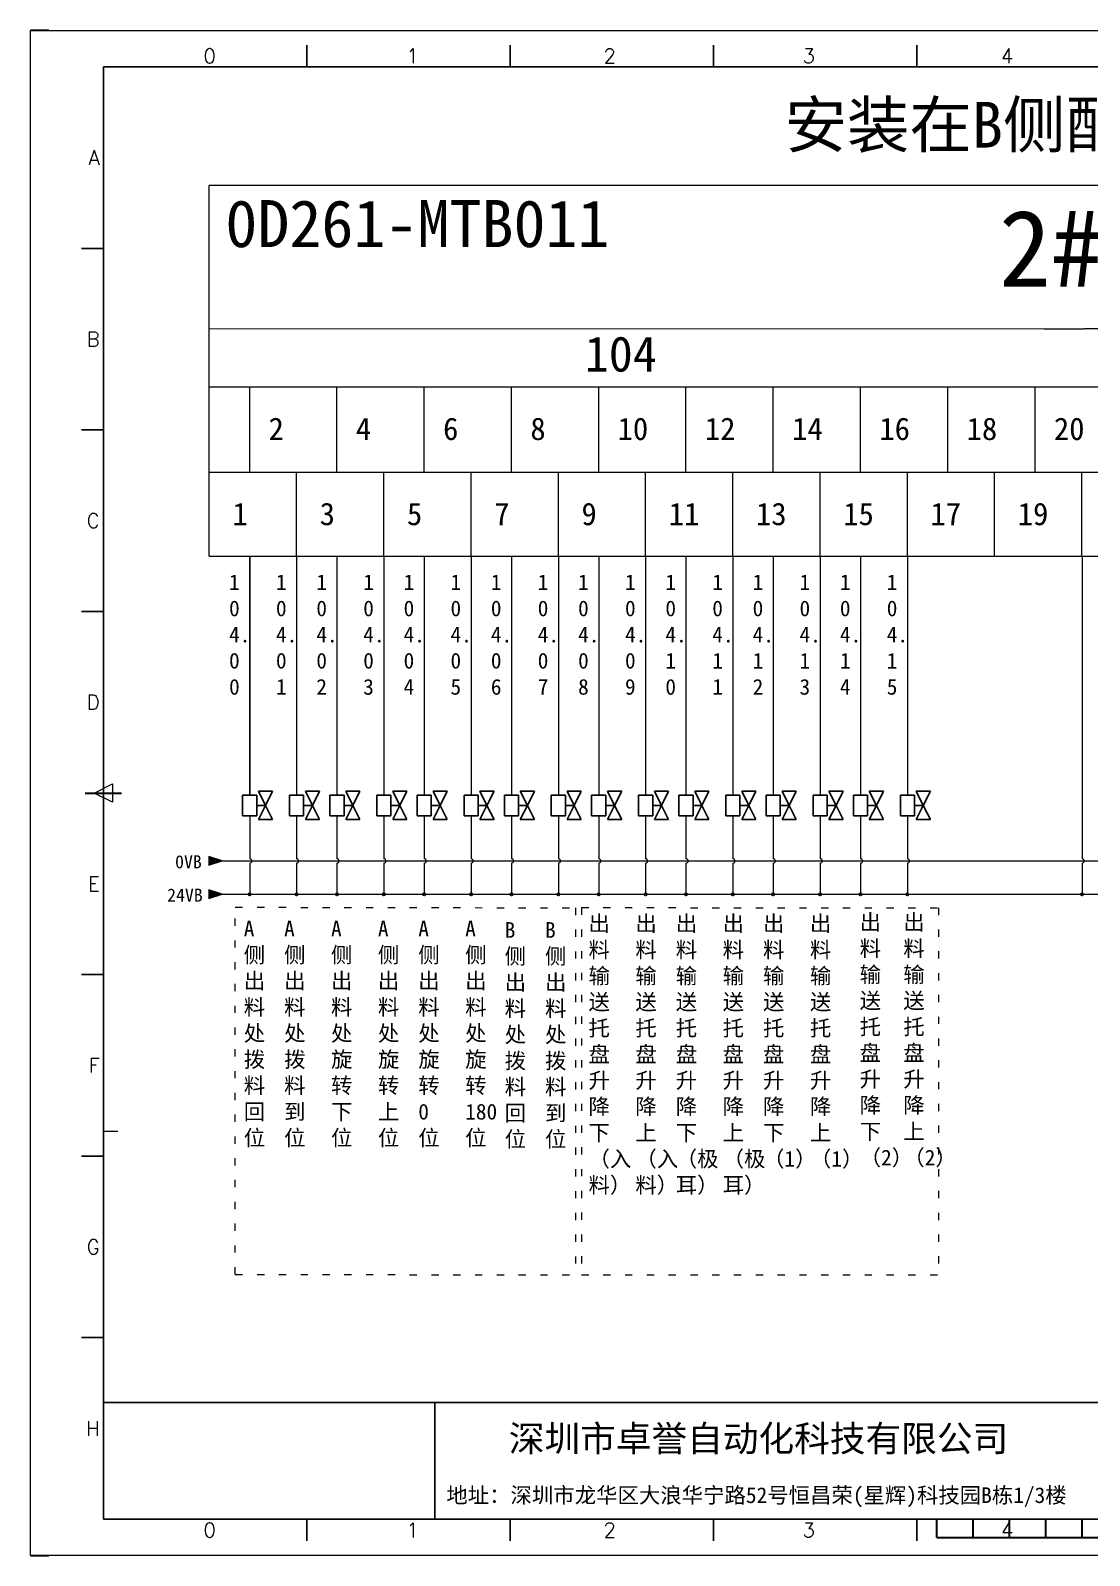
# Model space of a CAD drawing. Extents: x 35123 to 43919, y -4314 to -326.
# Drawn here: x 36271.6 to 36417.3, y -4313.9 to -4103.9 of the extents above; entities that cross this region are included whole.
import ezdxf
from ezdxf.enums import TextEntityAlignment as Align

# ---------------------------------------------------------------- set-up
doc = ezdxf.new("R2010")
doc.units = 0
doc.header["$MEASUREMENT"] = 0
doc.linetypes.add('2', pattern=[15, 1, -2, 1, -2, 1, -2, 1, -2, 1, -2])
for name, color, linetype in [('AE_BOR', 1, 'Continuous'), ('SYMS', 7, 'Continuous'), ('细实线层', 7, 'Continuous')]:
    doc.layers.add(name, color=color, linetype=linetype)
doc.styles.add('WD', font='romans.shx', dxfattribs={"bigfont": 'gbcbig.shx'})

# ---------------------------------------------------------------- blocks, each defined once
blk = doc.blocks.new('gb_a2_a')
for p, q in [((584, 410), (25, 410)), ((25, 410), (25, 10)), ((25, 10), (584, 10))]:
    blk.add_line(p, q)
at = {"lineweight": 9, "ltscale": 0.1}
blk.add_line((25, 116.86), (29, 116.86), dxfattribs=at)
at = {"layer": 'AE_BOR', "lineweight": 30}
for p, q in [((10, 420), (4.93, 420)), ((4.93, 0), (10, 0))]:
    blk.add_line(p, q, dxfattribs=at)
at = {"layer": 'AE_BOR', "color": 1, "lineweight": 15}
for p, q in [((4.93, 420), (598.93, 420)), ((4.93, 0), (4.93, 420)), ((22.5, 210), (27.5, 212.5)), ((27.5, 207.5), (22.5, 210)), ((27.5, 212.5), (27.5, 207.5)), ((598.93, 0), (4.93, 0))]:
    blk.add_line(p, q, dxfattribs=at)
at = {"layer": 'AE_BOR'}
for p, q in [((81, 410), (81, 416)), ((137, 410), (137, 416)), ((193, 410), (193, 416)), ((249, 410), (249, 416)), ((25, 360), (19, 360)), ((25, 310), (19, 310)), ((25, 260), (19, 260)), ((25, 160), (19, 160)), ((25, 110), (19, 110)), ((25, 60), (19, 60)), ((81, 10), (81, 4)), ((137, 10), (137, 4)), ((193, 10), (193, 4)), ((249, 10), (249, 4))]:
    blk.add_line(p, q, dxfattribs=at)
at = {"layer": 'AE_BOR', "color": 2, "lineweight": 30}
for p, q in [((20, 210), (30, 210)), ((254.5, 5), (254.5, 10)), ((264.5, 5), (264.5, 10)), ((274.5, 5), (274.5, 10)), ((284.5, 5), (284.5, 10)), ((294.5, 5), (294.5, 10)), ((254.5, 5), (354.5, 5))]:
    blk.add_line(p, q, dxfattribs=at)
at = {"layer": 'AE_BOR', "style": 'WD'}
for s, p in [('0', (54.27, 411)), ('1', (110.12, 411)), ('2', (164.42, 411)), ('3', (219.22, 411)), ('4', (273.82, 411)), ('0', (54.27, 5)), ('1', (110.12, 5)), ('2', (164.42, 5)), ('3', (219.22, 5)), ('4', (273.82, 5))]:
    blk.add_text(s, height=4, dxfattribs=at).set_placement(p, align=Align.CENTER)
for s, p in [('A', (24, 385)), ('B', (24, 335)), ('C', (24, 285)), ('D', (24, 235)), ('E', (24, 185)), ('F', (24, 135)), ('G', (24, 85)), ('H', (24, 35))]:
    blk.add_text(s, height=4, dxfattribs=at).set_placement(p, align=Align.MIDDLE_RIGHT)
blk = doc.blocks.new('WDDOT')
blk.add_hatch(color=256).paths.add_polyline_path([(0.5, 0, 1), (-0.5, 0, 1)])
blk.add_circle((0, 0), 0.5)

msp = doc.modelspace()

# ---------------------------------------------------------------- hatches: boundary and pattern name
for points in [[(36297.909, -4218.226), (36296.047, -4218.823), (36296.047, -4217.629)], [(36297.909, -4222.809), (36296.047, -4223.406), (36296.047, -4222.213)]]:
    msp.add_hatch(color=256).paths.add_polyline_path(points)
h = msp.add_hatch(color=256)
edge = h.paths.add_edge_path()
edge.add_arc((36301.727, -4222.818), 0.177, 0, 360)
h = msp.add_hatch(color=256)
edge = h.paths.add_edge_path()
edge.add_arc((36308.184, -4222.818), 0.177, 0, 360)
h = msp.add_hatch(color=256)
edge = h.paths.add_edge_path()
edge.add_arc((36313.74, -4222.818), 0.177, 0, 360)
h = msp.add_hatch(color=256)
edge = h.paths.add_edge_path()
edge.add_arc((36320.197, -4222.818), 0.177, 0, 360)
h = msp.add_hatch(color=256)
edge = h.paths.add_edge_path()
edge.add_arc((36325.753, -4222.818), 0.177, 0, 360)
h = msp.add_hatch(color=256)
edge = h.paths.add_edge_path()
edge.add_arc((36332.21, -4222.818), 0.177, 0, 360)
h = msp.add_hatch(color=256)
edge = h.paths.add_edge_path()
edge.add_arc((36337.767, -4222.818), 0.177, 0, 360)
h = msp.add_hatch(color=256)
edge = h.paths.add_edge_path()
edge.add_arc((36344.223, -4222.818), 0.177, 0, 360)
h = msp.add_hatch(color=256)
edge = h.paths.add_edge_path()
edge.add_arc((36349.78, -4222.818), 0.177, 0, 360)
h = msp.add_hatch(color=256)
edge = h.paths.add_edge_path()
edge.add_arc((36356.236, -4222.818), 0.177, 0, 360)
h = msp.add_hatch(color=256)
edge = h.paths.add_edge_path()
edge.add_arc((36361.793, -4222.818), 0.177, 0, 360)
h = msp.add_hatch(color=256)
edge = h.paths.add_edge_path()
edge.add_arc((36368.25, -4222.818), 0.177, 0, 360)
h = msp.add_hatch(color=256)
edge = h.paths.add_edge_path()
edge.add_arc((36373.806, -4222.818), 0.177, 0, 360)
h = msp.add_hatch(color=256)
edge = h.paths.add_edge_path()
edge.add_arc((36380.263, -4222.818), 0.177, 0, 360)
h = msp.add_hatch(color=256)
edge = h.paths.add_edge_path()
edge.add_arc((36385.819, -4222.818), 0.177, 0, 360)
h = msp.add_hatch(color=256)
edge = h.paths.add_edge_path()
edge.add_arc((36392.276, -4222.818), 0.177, 0, 360)
h = msp.add_hatch(color=256)
edge = h.paths.add_edge_path()
edge.add_arc((36416.316, -4222.818), 0.177, 0, 360)

# ---------------------------------------------------------------- linework, layer by layer
at = {"lineweight": 0}
for p, q in [((36549.933, -4125.222), (36296.16, -4125.204)), ((36296.17, -4176.245), (36296.16, -4125.204)), ((36421.859, -4153.005), (36296.158, -4153.005)), ((36301.727, -4164.686), (36301.727, -4153.005)), ((36313.74, -4164.686), (36313.74, -4153.005)), ((36325.753, -4164.686), (36325.753, -4153.005)), ((36337.767, -4164.686), (36337.767, -4153.005)), ((36349.78, -4164.686), (36349.78, -4153.005)), ((36361.793, -4164.686), (36361.793, -4153.005)), ((36373.806, -4164.686), (36373.806, -4153.005)), ((36385.819, -4164.686), (36385.819, -4153.005)), ((36397.833, -4164.686), (36397.833, -4153.005)), ((36409.846, -4164.686), (36409.846, -4153.005)), ((36296.17, -4164.686), (36421.859, -4164.686)), ((36296.17, -4164.686), (36301.727, -4164.686)), ((36308.184, -4176.245), (36308.184, -4164.686)), ((36320.197, -4176.245), (36320.197, -4164.686)), ((36332.21, -4176.245), (36332.21, -4164.686)), ((36344.223, -4176.245), (36344.223, -4164.686)), ((36356.236, -4176.245), (36356.236, -4164.686)), ((36368.25, -4176.245), (36368.25, -4164.686)), ((36380.263, -4176.245), (36380.263, -4164.686)), ((36392.276, -4176.245), (36392.276, -4164.686)), ((36404.289, -4176.245), (36404.289, -4164.686)), ((36416.302, -4176.245), (36416.302, -4164.686)), ((36296.17, -4176.245), (36421.859, -4176.245)), ((36301.727, -4176.245), (36301.727, -4209.16)), ((36301.727, -4209.16), (36301.727, -4176.245)), ((36308.184, -4176.245), (36308.184, -4209.16)), ((36308.184, -4176.245), (36308.184, -4209.16)), ((36313.74, -4176.245), (36313.74, -4209.16)), ((36320.197, -4176.245), (36320.197, -4209.16)), ((36325.753, -4176.245), (36325.753, -4209.16)), ((36332.21, -4176.245), (36332.21, -4209.16)), ((36337.767, -4176.245), (36337.767, -4209.16)), ((36344.223, -4176.245), (36344.223, -4209.16)), ((36349.78, -4176.245), (36349.78, -4209.16)), ((36356.236, -4176.245), (36356.236, -4209.16)), ((36361.793, -4176.245), (36361.793, -4209.16)), ((36368.25, -4176.245), (36368.25, -4209.16)), ((36373.806, -4176.245), (36373.806, -4209.16)), ((36380.263, -4176.245), (36380.263, -4209.16)), ((36385.819, -4176.245), (36385.819, -4209.16)), ((36392.276, -4176.245), (36392.276, -4209.16)), ((36416.316, -4176.245), (36416.316, -4217.924)), ((36301.727, -4212.004), (36301.727, -4217.924)), ((36308.184, -4212.004), (36308.184, -4217.924)), ((36313.74, -4212.004), (36313.74, -4217.924)), ((36320.197, -4212.004), (36320.197, -4217.924)), ((36325.753, -4212.004), (36325.753, -4217.924)), ((36332.21, -4212.004), (36332.21, -4217.924)), ((36337.767, -4212.004), (36337.767, -4217.924)), ((36344.223, -4212.004), (36344.223, -4217.924)), ((36349.78, -4212.004), (36349.78, -4217.924)), ((36356.236, -4212.004), (36356.236, -4217.924)), ((36361.793, -4212.004), (36361.793, -4217.924)), ((36368.25, -4212.004), (36368.25, -4217.924)), ((36373.806, -4212.004), (36373.806, -4217.924)), ((36380.263, -4212.004), (36380.263, -4217.924)), ((36385.819, -4212.004), (36385.819, -4217.924)), ((36392.276, -4212.004), (36392.276, -4217.924)), ((36297.909, -4218.226), (36554.253, -4218.226)), ((36301.727, -4218.529), (36301.727, -4222.809)), ((36308.184, -4218.529), (36308.184, -4222.809)), ((36313.74, -4218.529), (36313.74, -4222.809)), ((36320.197, -4218.529), (36320.197, -4222.809)), ((36325.753, -4218.529), (36325.753, -4222.809)), ((36332.21, -4218.529), (36332.21, -4222.809)), ((36337.767, -4218.529), (36337.767, -4222.809)), ((36344.223, -4218.529), (36344.223, -4222.809)), ((36349.78, -4218.529), (36349.78, -4222.809)), ((36356.236, -4218.529), (36356.236, -4222.809)), ((36361.793, -4218.529), (36361.793, -4222.809)), ((36368.25, -4218.529), (36368.25, -4222.809)), ((36373.806, -4218.529), (36373.806, -4222.809)), ((36380.263, -4218.529), (36380.263, -4222.809)), ((36385.819, -4218.529), (36385.819, -4222.809)), ((36392.276, -4218.529), (36392.276, -4222.809)), ((36416.316, -4218.529), (36416.316, -4222.809)), ((36297.909, -4222.809), (36554.253, -4222.809))]:
    msp.add_line(p, q, dxfattribs=at)
for p, q in [((36300.755, -4209.16), (36300.755, -4212.004)), ((36302.699, -4209.16), (36300.755, -4209.16)), ((36302.699, -4212.004), (36302.699, -4209.16)), ((36303.914, -4210.582), (36302.942, -4208.638)), ((36302.942, -4208.638), (36304.886, -4208.638)), ((36304.886, -4208.638), (36303.914, -4210.582)), ((36307.212, -4209.16), (36307.212, -4212.004)), ((36309.156, -4209.16), (36307.212, -4209.16)), ((36309.156, -4212.004), (36309.156, -4209.16)), ((36310.371, -4210.582), (36309.399, -4208.638)), ((36309.399, -4208.638), (36311.343, -4208.638)), ((36311.343, -4208.638), (36310.371, -4210.582)), ((36312.768, -4209.16), (36312.768, -4212.004)), ((36314.712, -4209.16), (36312.768, -4209.16)), ((36314.712, -4212.004), (36314.712, -4209.16)), ((36315.927, -4210.582), (36314.955, -4208.638)), ((36314.955, -4208.638), (36316.899, -4208.638)), ((36316.899, -4208.638), (36315.927, -4210.582)), ((36319.225, -4209.16), (36319.225, -4212.004)), ((36321.169, -4209.16), (36319.225, -4209.16)), ((36321.169, -4212.004), (36321.169, -4209.16)), ((36322.384, -4210.582), (36321.412, -4208.638)), ((36321.412, -4208.638), (36323.356, -4208.638)), ((36323.356, -4208.638), (36322.384, -4210.582)), ((36324.781, -4209.16), (36324.781, -4212.004)), ((36326.725, -4209.16), (36324.781, -4209.16)), ((36326.725, -4212.004), (36326.725, -4209.16)), ((36327.94, -4210.582), (36326.968, -4208.638)), ((36326.968, -4208.638), (36328.912, -4208.638)), ((36328.912, -4208.638), (36327.94, -4210.582)), ((36331.238, -4209.16), (36331.238, -4212.004)), ((36333.182, -4209.16), (36331.238, -4209.16)), ((36333.182, -4212.004), (36333.182, -4209.16)), ((36334.397, -4210.582), (36333.425, -4208.638)), ((36333.425, -4208.638), (36335.369, -4208.638)), ((36335.369, -4208.638), (36334.397, -4210.582)), ((36336.795, -4209.16), (36336.795, -4212.004)), ((36338.739, -4209.16), (36336.795, -4209.16)), ((36338.739, -4212.004), (36338.739, -4209.16)), ((36339.954, -4210.582), (36338.982, -4208.638)), ((36338.982, -4208.638), (36340.926, -4208.638)), ((36340.926, -4208.638), (36339.954, -4210.582)), ((36343.251, -4209.16), (36343.251, -4212.004)), ((36345.195, -4209.16), (36343.251, -4209.16)), ((36345.195, -4212.004), (36345.195, -4209.16)), ((36346.41, -4210.582), (36345.438, -4208.638)), ((36345.438, -4208.638), (36347.382, -4208.638)), ((36347.382, -4208.638), (36346.41, -4210.582)), ((36348.808, -4209.16), (36348.808, -4212.004)), ((36350.752, -4209.16), (36348.808, -4209.16)), ((36350.752, -4212.004), (36350.752, -4209.16)), ((36351.967, -4210.582), (36350.995, -4208.638)), ((36350.995, -4208.638), (36352.939, -4208.638)), ((36352.939, -4208.638), (36351.967, -4210.582)), ((36355.264, -4209.16), (36355.264, -4212.004)), ((36357.208, -4209.16), (36355.264, -4209.16)), ((36357.208, -4212.004), (36357.208, -4209.16)), ((36358.423, -4210.582), (36357.451, -4208.638)), ((36357.451, -4208.638), (36359.395, -4208.638)), ((36359.395, -4208.638), (36358.423, -4210.582)), ((36360.821, -4209.16), (36360.821, -4212.004)), ((36362.765, -4209.16), (36360.821, -4209.16)), ((36362.765, -4212.004), (36362.765, -4209.16)), ((36363.98, -4210.582), (36363.008, -4208.638)), ((36363.008, -4208.638), (36364.952, -4208.638)), ((36364.952, -4208.638), (36363.98, -4210.582)), ((36367.278, -4209.16), (36367.278, -4212.004)), ((36369.222, -4209.16), (36367.278, -4209.16)), ((36369.222, -4212.004), (36369.222, -4209.16)), ((36370.437, -4210.582), (36369.465, -4208.638)), ((36369.465, -4208.638), (36371.409, -4208.638)), ((36371.409, -4208.638), (36370.437, -4210.582)), ((36372.834, -4209.16), (36372.834, -4212.004)), ((36374.778, -4209.16), (36372.834, -4209.16)), ((36374.778, -4212.004), (36374.778, -4209.16)), ((36375.993, -4210.582), (36375.021, -4208.638)), ((36375.021, -4208.638), (36376.965, -4208.638)), ((36376.965, -4208.638), (36375.993, -4210.582)), ((36379.291, -4209.16), (36379.291, -4212.004)), ((36381.235, -4209.16), (36379.291, -4209.16)), ((36381.235, -4212.004), (36381.235, -4209.16)), ((36382.45, -4210.582), (36381.478, -4208.638)), ((36381.478, -4208.638), (36383.422, -4208.638)), ((36383.422, -4208.638), (36382.45, -4210.582)), ((36384.847, -4209.16), (36384.847, -4212.004)), ((36386.791, -4209.16), (36384.847, -4209.16)), ((36386.791, -4212.004), (36386.791, -4209.16)), ((36388.006, -4210.582), (36387.034, -4208.638)), ((36387.034, -4208.638), (36388.978, -4208.638)), ((36388.978, -4208.638), (36388.006, -4210.582)), ((36391.304, -4209.16), (36391.304, -4212.004)), ((36393.248, -4209.16), (36391.304, -4209.16)), ((36393.248, -4212.004), (36393.248, -4209.16)), ((36394.463, -4210.582), (36393.491, -4208.638)), ((36393.491, -4208.638), (36395.435, -4208.638)), ((36395.435, -4208.638), (36394.463, -4210.582)), ((36300.755, -4212.004), (36302.699, -4212.004)), ((36303.185, -4210.582), (36302.699, -4210.582)), ((36303.914, -4210.582), (36302.942, -4212.526)), ((36302.942, -4212.526), (36304.886, -4212.526)), ((36303.914, -4210.582), (36303.185, -4210.582)), ((36304.886, -4212.526), (36303.914, -4210.582)), ((36307.212, -4212.004), (36309.156, -4212.004)), ((36309.642, -4210.582), (36309.156, -4210.582)), ((36310.371, -4210.582), (36309.399, -4212.526)), ((36309.399, -4212.526), (36311.343, -4212.526)), ((36310.371, -4210.582), (36309.642, -4210.582)), ((36311.343, -4212.526), (36310.371, -4210.582)), ((36312.768, -4212.004), (36314.712, -4212.004)), ((36315.198, -4210.582), (36314.712, -4210.582)), ((36315.927, -4210.582), (36314.955, -4212.526)), ((36314.955, -4212.526), (36316.899, -4212.526)), ((36315.927, -4210.582), (36315.198, -4210.582)), ((36316.899, -4212.526), (36315.927, -4210.582)), ((36319.225, -4212.004), (36321.169, -4212.004)), ((36321.655, -4210.582), (36321.169, -4210.582)), ((36322.384, -4210.582), (36321.412, -4212.526)), ((36321.412, -4212.526), (36323.356, -4212.526)), ((36322.384, -4210.582), (36321.655, -4210.582)), ((36323.356, -4212.526), (36322.384, -4210.582)), ((36324.781, -4212.004), (36326.725, -4212.004)), ((36327.211, -4210.582), (36326.725, -4210.582)), ((36327.94, -4210.582), (36326.968, -4212.526)), ((36326.968, -4212.526), (36328.912, -4212.526)), ((36327.94, -4210.582), (36327.211, -4210.582)), ((36328.912, -4212.526), (36327.94, -4210.582)), ((36331.238, -4212.004), (36333.182, -4212.004)), ((36333.668, -4210.582), (36333.182, -4210.582)), ((36334.397, -4210.582), (36333.425, -4212.526)), ((36333.425, -4212.526), (36335.369, -4212.526)), ((36334.397, -4210.582), (36333.668, -4210.582)), ((36335.369, -4212.526), (36334.397, -4210.582)), ((36336.795, -4212.004), (36338.739, -4212.004)), ((36339.225, -4210.582), (36338.739, -4210.582)), ((36339.954, -4210.582), (36338.982, -4212.526)), ((36338.982, -4212.526), (36340.926, -4212.526)), ((36339.954, -4210.582), (36339.225, -4210.582)), ((36340.926, -4212.526), (36339.954, -4210.582)), ((36343.251, -4212.004), (36345.195, -4212.004)), ((36345.681, -4210.582), (36345.195, -4210.582)), ((36346.41, -4210.582), (36345.438, -4212.526)), ((36345.438, -4212.526), (36347.382, -4212.526)), ((36346.41, -4210.582), (36345.681, -4210.582)), ((36347.382, -4212.526), (36346.41, -4210.582)), ((36348.808, -4212.004), (36350.752, -4212.004)), ((36351.238, -4210.582), (36350.752, -4210.582)), ((36351.967, -4210.582), (36350.995, -4212.526)), ((36350.995, -4212.526), (36352.939, -4212.526)), ((36351.967, -4210.582), (36351.238, -4210.582)), ((36352.939, -4212.526), (36351.967, -4210.582)), ((36355.264, -4212.004), (36357.208, -4212.004)), ((36357.694, -4210.582), (36357.208, -4210.582)), ((36358.423, -4210.582), (36357.451, -4212.526)), ((36357.451, -4212.526), (36359.395, -4212.526)), ((36358.423, -4210.582), (36357.694, -4210.582)), ((36359.395, -4212.526), (36358.423, -4210.582)), ((36360.821, -4212.004), (36362.765, -4212.004)), ((36363.251, -4210.582), (36362.765, -4210.582)), ((36363.98, -4210.582), (36363.008, -4212.526)), ((36363.008, -4212.526), (36364.952, -4212.526)), ((36363.98, -4210.582), (36363.251, -4210.582)), ((36364.952, -4212.526), (36363.98, -4210.582)), ((36367.278, -4212.004), (36369.222, -4212.004)), ((36369.708, -4210.582), (36369.222, -4210.582)), ((36370.437, -4210.582), (36369.465, -4212.526)), ((36369.465, -4212.526), (36371.409, -4212.526)), ((36370.437, -4210.582), (36369.708, -4210.582)), ((36371.409, -4212.526), (36370.437, -4210.582)), ((36372.834, -4212.004), (36374.778, -4212.004)), ((36375.264, -4210.582), (36374.778, -4210.582)), ((36375.993, -4210.582), (36375.021, -4212.526)), ((36375.021, -4212.526), (36376.965, -4212.526)), ((36375.993, -4210.582), (36375.264, -4210.582)), ((36376.965, -4212.526), (36375.993, -4210.582)), ((36379.291, -4212.004), (36381.235, -4212.004)), ((36381.721, -4210.582), (36381.235, -4210.582)), ((36382.45, -4210.582), (36381.478, -4212.526)), ((36381.478, -4212.526), (36383.422, -4212.526)), ((36382.45, -4210.582), (36381.721, -4210.582)), ((36383.422, -4212.526), (36382.45, -4210.582)), ((36384.847, -4212.004), (36386.791, -4212.004)), ((36387.277, -4210.582), (36386.791, -4210.582)), ((36388.006, -4210.582), (36387.034, -4212.526)), ((36387.034, -4212.526), (36388.978, -4212.526)), ((36388.006, -4210.582), (36387.277, -4210.582)), ((36388.978, -4212.526), (36388.006, -4210.582)), ((36391.304, -4212.004), (36393.248, -4212.004)), ((36393.734, -4210.582), (36393.248, -4210.582)), ((36394.463, -4210.582), (36393.491, -4212.526)), ((36393.491, -4212.526), (36395.435, -4212.526)), ((36394.463, -4210.582), (36393.734, -4210.582)), ((36395.435, -4212.526), (36394.463, -4210.582)), ((36297.909, -4218.226), (36296.047, -4217.629)), ((36297.909, -4218.226), (36296.047, -4218.823)), ((36297.909, -4222.809), (36296.047, -4222.213)), ((36297.909, -4222.809), (36296.047, -4223.406)), ((36327.237, -4292.785), (36327.237, -4308.87)), ((36402.351, -4308.87), (36462.301, -4308.87))]:
    msp.add_line(p, q)
at = {"linetype": '2', "lineweight": 0}
for p, q in [((36299.748, -4224.601), (36346.581, -4224.682)), ((36299.748, -4275.159), (36299.748, -4224.601)), ((36346.581, -4224.682), (36346.581, -4275.24)), ((36347.403, -4224.655), (36396.572, -4224.672)), ((36347.403, -4224.655), (36347.403, -4275.213)), ((36396.572, -4224.672), (36396.572, -4275.231)), ((36299.748, -4275.159), (36346.581, -4275.24)), ((36347.403, -4275.213), (36396.572, -4275.213))]:
    msp.add_line(p, q, dxfattribs=at)
at = {"ltscale": 2}
for p, q in [((36402.351, -4292.785), (36281.585, -4292.785)), ((36402.351, -4292.785), (36561.085, -4292.785)), ((36372.89, -4308.87), (36281.585, -4308.87))]:
    msp.add_line(p, q, dxfattribs=at)
at = {"lineweight": 9, "ltscale": 0.1}
for p, q in [((36372.89, -4308.87), (36402.351, -4308.87)), ((36400.994, -4308.87), (36400.994, -4308.87)), ((36400.994, -4308.87), (36400.994, -4308.87))]:
    msp.add_line(p, q, dxfattribs=at)
for centre in [(36301.727, -4222.818), (36308.184, -4222.818), (36313.74, -4222.818), (36320.197, -4222.818), (36325.753, -4222.818), (36332.21, -4222.818), (36337.767, -4222.818), (36344.223, -4222.818), (36349.78, -4222.818), (36356.236, -4222.818), (36361.793, -4222.818), (36368.25, -4222.818), (36373.806, -4222.818), (36380.263, -4222.818), (36385.819, -4222.818), (36392.276, -4222.818), (36416.316, -4222.818)]:
    msp.add_circle(centre, 0.177)
at = {"lineweight": 0}
for centre in [(36301.727, -4218.226), (36308.184, -4218.226), (36313.74, -4218.226), (36320.197, -4218.226), (36325.753, -4218.226), (36332.21, -4218.226), (36337.767, -4218.226), (36344.223, -4218.226), (36349.78, -4218.226), (36356.236, -4218.226), (36361.793, -4218.226), (36368.25, -4218.226), (36373.806, -4218.226), (36380.263, -4218.226), (36385.819, -4218.226), (36392.276, -4218.226), (36416.316, -4218.226)]:
    msp.add_arc(centre, 0.302, 270, 90, dxfattribs=at)
at = {"layer": '细实线层', "lineweight": 0}
for p, q in [((36411.104, -4144.967), (36296.164, -4144.991)), ((36411.104, -4144.967), (36416.643, -4144.967)), ((36421.859, -4144.967), (36416.643, -4144.967))]:
    msp.add_line(p, q, dxfattribs=at)

# ---------------------------------------------------------------- block references
at = {"xscale": 0.5, "yscale": 0.5, "zscale": 0.5}
msp.add_blockref('gb_a2_a', (36269.085, -4313.87), dxfattribs=at)
msp.add_blockref('gb_a2_a', (36269.085, -4313.87), dxfattribs=at)
at = {"layer": 'SYMS', "lineweight": -3, "xscale": 0.2249999999999091, "yscale": 0.2250000000000227, "zscale": 0.225}
for p in [(36301.727, -4222.818), (36301.727, -4222.818), (36308.184, -4222.818), (36308.184, -4222.818), (36313.74, -4222.818), (36313.74, -4222.818), (36320.197, -4222.818), (36320.197, -4222.818), (36325.753, -4222.818), (36325.753, -4222.818), (36332.21, -4222.818), (36332.21, -4222.818), (36337.767, -4222.818), (36337.767, -4222.818), (36344.223, -4222.818), (36344.223, -4222.818), (36349.78, -4222.818), (36349.78, -4222.818), (36356.236, -4222.818), (36356.236, -4222.818), (36361.793, -4222.818), (36361.793, -4222.818), (36368.25, -4222.818), (36368.25, -4222.818), (36373.806, -4222.818), (36373.806, -4222.818), (36380.263, -4222.818), (36380.263, -4222.818), (36385.819, -4222.818), (36385.819, -4222.818), (36392.276, -4222.818), (36392.276, -4222.818), (36416.316, -4222.818), (36416.316, -4222.818)]:
    msp.add_blockref('WDDOT', p, dxfattribs=at)

# ---------------------------------------------------------------- texts
at = {"lineweight": 0, "attachment_point": 1}
for s, insert, char_height, width in [('{\\fSimSun|b0|i0|c134|p2;安装在B侧配对区下}', (36375.361, -4113.694), 6.3, 169.66201), ('{\\fSimSun|b0|i0|c134|p2;0D261-MTB011}', (36298.374, -4127.216), 6.48, 79.50995), ('{\\fSimSun|b0|i0|c134|p2;2#-CN1 }', (36404.883, -4128.605), 10.53, 52.20126), ('{\\fSimSun|b0|i0|c134|p2;104}', (36347.86, -4145.982), 4.86, 21.99547), ('{\\fSimSun|b0|i0|c134|p2;2}', (36304.328, -4157.168), 3.09582, 6.79376), ('{\\fSimSun|b0|i0|c134|p2;4}', (36316.341, -4157.168), 3.09582, 6.79376), ('{\\fSimSun|b0|i0|c134|p2;6}', (36328.354, -4157.168), 3.09582, 6.79376), ('{\\fSimSun|b0|i0|c134|p2;8}', (36340.368, -4157.168), 3.09582, 6.79376), ('{\\fSimSun|b0|i0|c134|p2;10}', (36352.381, -4157.168), 3.09582, 6.79376), ('{\\fSimSun|b0|i0|c134|p2;12}', (36364.394, -4157.168), 3.09582, 6.79376), ('{\\fSimSun|b0|i0|c134|p2;14}', (36376.407, -4157.168), 3.09582, 6.79376), ('{\\fSimSun|b0|i0|c134|p2;16}', (36388.42, -4157.168), 3.09582, 6.79376), ('{\\fSimSun|b0|i0|c134|p2;18}', (36400.434, -4157.168), 3.09582, 6.79376), ('{\\fSimSun|b0|i0|c134|p2;20}', (36412.447, -4157.168), 3.09582, 6.79376), ('{\\fSimSun|b0|i0|c134|p2;1}', (36299.352, -4168.893), 3.09582, 6.79376), ('{\\fSimSun|b0|i0|c134|p2;3}', (36311.366, -4168.893), 3.09582, 6.79376), ('{\\fSimSun|b0|i0|c134|p2;5}', (36323.379, -4168.893), 3.09582, 6.79376), ('{\\fSimSun|b0|i0|c134|p2;7}', (36335.392, -4168.893), 3.09582, 6.79376), ('{\\fSimSun|b0|i0|c134|p2;9}', (36347.405, -4168.893), 3.09582, 6.79376), ('{\\fSimSun|b0|i0|c134|p2;11}', (36359.418, -4168.893), 3.09582, 6.79376), ('{\\fSimSun|b0|i0|c134|p2;13}', (36371.432, -4168.893), 3.09582, 6.79376), ('{\\fSimSun|b0|i0|c134|p2;15}', (36383.445, -4168.893), 3.09582, 6.79376), ('{\\fSimSun|b0|i0|c134|p2;17}', (36395.458, -4168.893), 3.09582, 6.79376), ('{\\fSimSun|b0|i0|c134|p2;19}', (36407.471, -4168.893), 3.09582, 6.79376), ('{\\f@SimHei|b0|i0|c134|p49;1\\P0\\P4.\\P0\\P0}', (36298.887, -4178.767), 2.16, 3.85255), ('{\\f@SimHei|b0|i0|c134|p49;1\\P0\\P4.\\P0\\P1}', (36305.344, -4178.767), 2.16, 3.85255), ('{\\f@SimHei|b0|i0|c134|p49;1\\P0\\P4.\\P0\\P2}', (36310.9, -4178.767), 2.16, 3.85255), ('{\\f@SimHei|b0|i0|c134|p49;1\\P0\\P4.\\P0\\P3}', (36317.357, -4178.767), 2.16, 3.85255), ('{\\f@SimHei|b0|i0|c134|p49;1\\P0\\P4.\\P0\\P4}', (36322.913, -4178.767), 2.16, 3.85255), ('{\\f@SimHei|b0|i0|c134|p49;1\\P0\\P4.\\P0\\P5}', (36329.37, -4178.767), 2.16, 3.85255), ('{\\f@SimHei|b0|i0|c134|p49;1\\P0\\P4.\\P0\\P6}', (36334.927, -4178.767), 2.16, 3.85255), ('{\\f@SimHei|b0|i0|c134|p49;1\\P0\\P4.\\P0\\P7}', (36341.383, -4178.767), 2.16, 3.85255), ('{\\f@SimHei|b0|i0|c134|p49;1\\P0\\P4.\\P0\\P8}', (36346.94, -4178.767), 2.16, 3.85255), ('{\\f@SimHei|b0|i0|c134|p49;1\\P0\\P4.\\P0\\P9}', (36353.396, -4178.767), 2.16, 3.85255), ('{\\f@SimHei|b0|i0|c134|p49;1\\P0\\P4.\\P1\\P0}', (36358.953, -4178.767), 2.16, 3.85255), ('{\\f@SimHei|b0|i0|c134|p49;1\\P0\\P4.\\P1\\P1}', (36365.41, -4178.767), 2.16, 3.85255), ('{\\f@SimHei|b0|i0|c134|p49;1\\P0\\P4.\\P1\\P2}', (36370.966, -4178.767), 2.16, 3.85255), ('{\\f@SimHei|b0|i0|c134|p49;1\\P0\\P4.\\P1\\P3}', (36377.423, -4178.767), 2.16, 3.85255), ('{\\f@SimHei|b0|i0|c134|p49;1\\P0\\P4.\\P1\\P4}', (36382.979, -4178.767), 2.16, 3.85255), ('{\\f@SimHei|b0|i0|c134|p49;1\\P0\\P4.\\P1\\P5}', (36389.436, -4178.767), 2.16, 3.85255), ('{\\fSimSun|b0|i0|c134|p2;A侧出料处拨料回位}', (36300.91, -4226.468), 2.16, 3.85255), ('{\\fSimSun|b0|i0|c134|p2;A侧出料处拨料到位}', (36306.466, -4226.468), 2.16, 3.85255), ('{\\fSimSun|b0|i0|c134|p2;A侧出料处旋转下位}', (36312.923, -4226.468), 2.16, 3.85255), ('{\\fSimSun|b0|i0|c134|p2;A侧出料处旋转上位}', (36319.379, -4226.468), 2.16, 3.85255), ('{\\fSimSun|b0|i0|c134|p2;A侧出料处旋转0位}', (36324.936, -4226.468), 2.16, 3.85255), ('{\\fSimSun|b0|i0|c134|p2;A侧出料处旋转180位}', (36331.393, -4226.468), 2.16, 3.85255), ('{\\fSimSun|b0|i0|c134|p2;B侧出料处拨料回位}', (36336.833, -4226.653), 2.16, 3.85255), ('{\\fSimSun|b0|i0|c134|p2;B侧出料处拨料到位}', (36342.389, -4226.653), 2.16, 3.85255), ('{\\fSimSun|b0|i0|c134|p2;出料输送托盘升降下（入料）}', (36348.372, -4225.761), 2.16, 3.85255), ('{\\fSimSun|b0|i0|c134|p2;出料输送托盘升降上（入料）}', (36354.828, -4225.761), 2.16, 3.85255), ('{\\fSimSun|b0|i0|c134|p2;出料输送托盘升降下（极耳）}', (36360.385, -4225.761), 2.16, 3.85255), ('{\\fSimSun|b0|i0|c134|p2;出料输送托盘升降上（极耳）}', (36366.842, -4225.761), 2.16, 3.85255), ('{\\fSimSun|b0|i0|c134|p2;出料输送托盘升降下（1）}', (36372.398, -4225.761), 2.16, 3.85255), ('{\\fSimSun|b0|i0|c134|p2;出料输送托盘升降上\\P（1）}', (36378.855, -4225.761), 2.16, 3.85255), ('{\\fSimSun|b0|i0|c134|p2;出料输送托盘升降下（2）}', (36385.705, -4225.585), 2.16, 3.85255), ('{\\fSimSun|b0|i0|c134|p2;出料输送托盘升降上\\P（2）}', (36391.712, -4225.585), 2.16, 3.85255)]:
    msp.add_mtext(s, dxfattribs=dict(at, insert=insert, char_height=char_height, width=width))
for s, insert, char_height, width, attachment_point in [('{\\fSimSun|b0|i0|c134|p2;0\\fSimSun|b0|i0|c0|p2;V\\fSimSun|b0|i0|c134|p2;B}', (36291.456, -4217.444), 1.8, 4.14086, 1), ('{\\fSimSun|b0|i0|c134|p2;24\\fSimSun|b0|i0|c0|p2;V\\fSimSun|b0|i0|c134|p2;B}', (36290.36, -4222.028), 1.8, 4.14086, 1), ('{\\fSimSun|b0|i0|c134|p2;深圳市卓誉自动化科技有限公司}', (36337.405, -4299.958), 3.6, 80.67766, 7), ('{\\fSimSun|b0|i0|c134|p2;地址：深圳市龙华区大浪华宁路52号恒昌荣(星辉)科技园B栋1/3楼}', (36328.793, -4307.218), 2.16, 89.25675, 7)]:
    msp.add_mtext(s, dxfattribs=dict(insert=insert, char_height=char_height, width=width, attachment_point=attachment_point))

doc.saveas('drawing.dxf')
